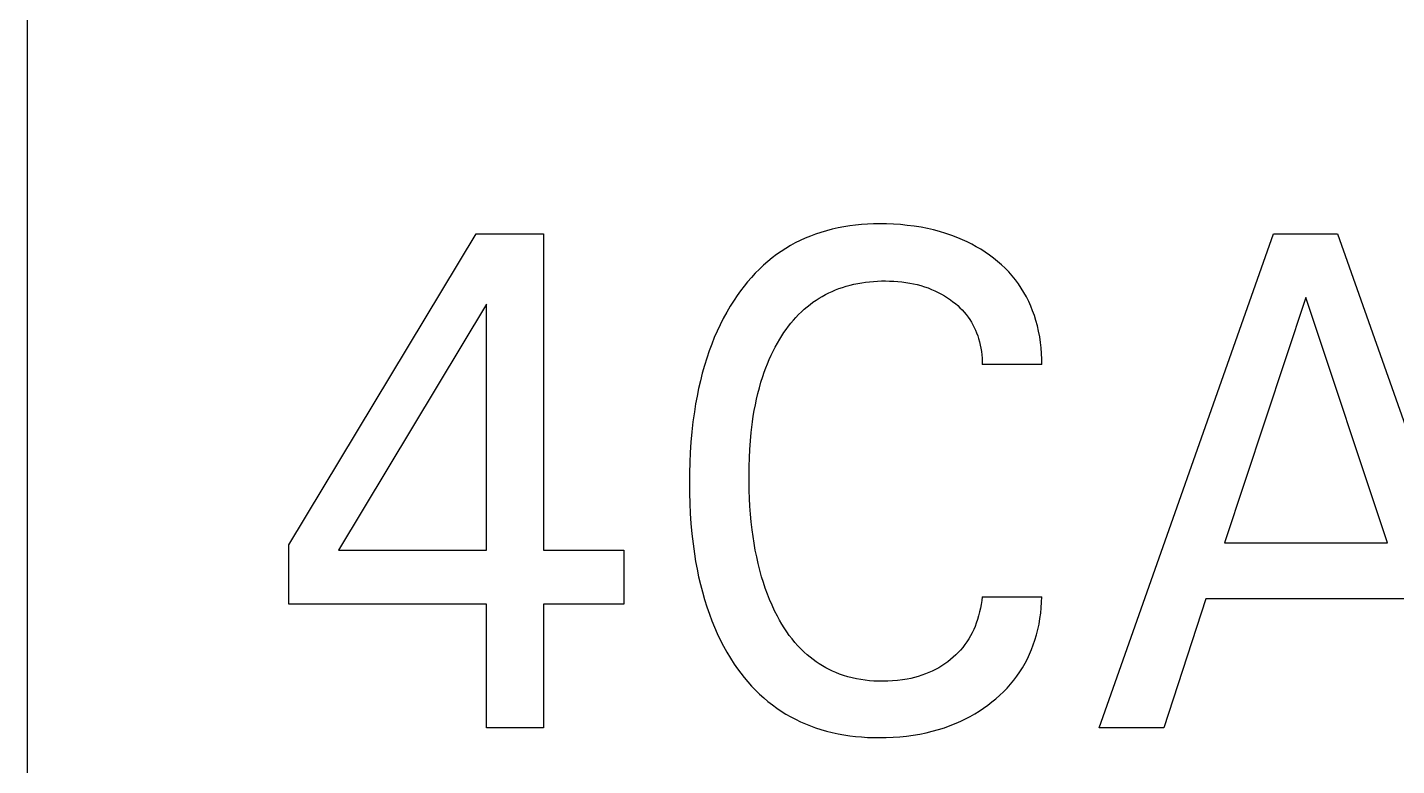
# Model space of a CAD drawing. Extents: x 10 to 952, y 6 to 232.
# Drawn here: x 703.006 to 706.449, y 147.533 to 149.388 of the extents above; entities that cross this region are included whole.
import ezdxf

# ---------------------------------------------------------------- set-up
doc = ezdxf.new("R2010")
doc.units = 0
doc.header["$LTSCALE"] = 5
doc.header["$MEASUREMENT"] = 0
doc.layers.get('0').update_dxf_attribs({"linetype": 'CONTINUOUS'})

msp = doc.modelspace()

# ---------------------------------------------------------------- linework, layer by layer
at = {"color": 7, "linetype": 'Continuous'}
for p, q in [((703.0061, 110.1429), (703.0061, 205.8637)), ((703.0061, 145.8738), (703.0061, 205.8637)), ((705.1334, 148.894), (705.1184, 148.8934)), ((705.1484, 148.8943), (705.1334, 148.894)), ((705.1659, 148.8941), (705.1484, 148.8943)), ((705.1835, 148.8935), (705.1659, 148.8941)), ((703.6637, 148.0879), (704.1346, 148.8696)), ((704.1346, 148.8696), (704.3034, 148.8696)), ((704.3034, 148.8696), (704.3034, 148.0738)), ((704.9747, 148.8637), (704.9619, 148.8584)), ((704.9876, 148.8686), (704.9747, 148.8637)), ((705.0007, 148.873), (704.9876, 148.8686)), ((705.0151, 148.8772), (705.0007, 148.873)), ((705.0296, 148.881), (705.0151, 148.8772)), ((705.0442, 148.8842), (705.0296, 148.881)), ((705.0589, 148.8869), (705.0442, 148.8842)), ((705.0737, 148.8892), (705.0589, 148.8869)), ((705.0885, 148.891), (705.0737, 148.8892)), ((705.1035, 148.8924), (705.0885, 148.891)), ((705.1184, 148.8934), (705.1035, 148.8924)), ((705.201, 148.8923), (705.1835, 148.8935)), ((705.2184, 148.8906), (705.201, 148.8923)), ((705.2358, 148.8884), (705.2184, 148.8906)), ((705.2531, 148.8856), (705.2358, 148.8884)), ((705.2688, 148.8825), (705.2531, 148.8856)), ((705.2844, 148.879), (705.2688, 148.8825)), ((705.2998, 148.8749), (705.2844, 148.879)), ((705.3152, 148.8703), (705.2998, 148.8749)), ((705.3303, 148.8652), (705.3152, 148.8703)), ((705.3452, 148.8595), (705.3303, 148.8652)), ((705.3572, 148.8544), (705.3452, 148.8595)), ((705.7011, 147.6275), (706.1394, 148.8696)), ((706.1394, 148.8696), (706.2999, 148.8696)), ((706.2999, 148.8696), (706.7383, 147.6275)), ((704.9012, 148.8252), (704.8899, 148.8173)), ((704.9129, 148.8327), (704.9012, 148.8252)), ((704.9248, 148.8397), (704.9129, 148.8327)), ((704.9369, 148.8464), (704.9248, 148.8397)), ((704.9493, 148.8526), (704.9369, 148.8464)), ((704.9619, 148.8584), (704.9493, 148.8526)), ((705.3689, 148.849), (705.3572, 148.8544)), ((705.3805, 148.8431), (705.3689, 148.849)), ((705.3919, 148.8369), (705.3805, 148.8431)), ((705.4031, 148.8303), (705.3919, 148.8369)), ((705.414, 148.8233), (705.4031, 148.8303)), ((704.8677, 148.7999), (704.8568, 148.7904)), ((704.8788, 148.809), (704.8677, 148.7999)), ((704.8899, 148.8173), (704.8788, 148.809)), ((705.4247, 148.8159), (705.414, 148.8233)), ((705.4351, 148.8082), (705.4247, 148.8159)), ((705.4452, 148.8001), (705.4351, 148.8082)), ((705.4549, 148.7915), (705.4452, 148.8001)), ((705.4643, 148.7827), (705.4549, 148.7915)), ((704.8265, 148.7597), (704.817, 148.7488)), ((704.8362, 148.7703), (704.8265, 148.7597)), ((704.8464, 148.7805), (704.8362, 148.7703)), ((704.8568, 148.7904), (704.8464, 148.7805)), ((705.4734, 148.7734), (705.4643, 148.7827)), ((705.482, 148.7638), (705.4734, 148.7734)), ((705.4902, 148.7538), (705.482, 148.7638)), ((704.7992, 148.7261), (704.7908, 148.7143)), ((704.8079, 148.7375), (704.7992, 148.7261)), ((704.817, 148.7488), (704.8079, 148.7375)), ((705.021, 148.7206), (705.0294, 148.7245)), ((705.0294, 148.7245), (705.0379, 148.7281)), ((705.0379, 148.7281), (705.0465, 148.7315)), ((705.0465, 148.7315), (705.0552, 148.7346)), ((705.0552, 148.7346), (705.0648, 148.7375)), ((705.0648, 148.7375), (705.0744, 148.7402)), ((705.0744, 148.7402), (705.0841, 148.7425)), ((705.0841, 148.7425), (705.0939, 148.7446)), ((705.0939, 148.7446), (705.1037, 148.7463)), ((705.1037, 148.7463), (705.1136, 148.7477)), ((705.1136, 148.7477), (705.1236, 148.7489)), ((705.1236, 148.7489), (705.1335, 148.7497)), ((705.1335, 148.7497), (705.1435, 148.7503)), ((705.1435, 148.7503), (705.1535, 148.7507)), ((705.1535, 148.7507), (705.1635, 148.7508)), ((705.1635, 148.7508), (705.1738, 148.7506)), ((705.1738, 148.7506), (705.1842, 148.7502)), ((705.1842, 148.7502), (705.1944, 148.7495)), ((705.1944, 148.7495), (705.2047, 148.7485)), ((705.2047, 148.7485), (705.2149, 148.7472)), ((705.2149, 148.7472), (705.2251, 148.7455)), ((705.2251, 148.7455), (705.2344, 148.7437)), ((705.2344, 148.7437), (705.2436, 148.7415)), ((705.2436, 148.7415), (705.2528, 148.739)), ((705.2528, 148.739), (705.2618, 148.7362)), ((705.2618, 148.7362), (705.2708, 148.7331)), ((705.2708, 148.7331), (705.2796, 148.7297)), ((705.2796, 148.7297), (705.2879, 148.726)), ((705.2879, 148.726), (705.2961, 148.7221)), ((705.2961, 148.7221), (705.3041, 148.7178)), ((705.4979, 148.7435), (705.4902, 148.7538)), ((705.5051, 148.7329), (705.4979, 148.7435)), ((705.5117, 148.722), (705.5051, 148.7329)), ((705.5179, 148.7109), (705.5117, 148.722)), ((704.1604, 148.6927), (703.7886, 148.0738)), ((704.1604, 148.0738), (704.1604, 148.6927)), ((704.7732, 148.6874), (704.7643, 148.6721)), ((704.7827, 148.7024), (704.7732, 148.6874)), ((704.7908, 148.7143), (704.7827, 148.7024)), ((704.9667, 148.6858), (704.9739, 148.6916)), ((704.9739, 148.6916), (704.9813, 148.6971)), ((704.9813, 148.6971), (704.9889, 148.7023)), ((704.9889, 148.7023), (704.9967, 148.7073)), ((704.9967, 148.7073), (705.0047, 148.712)), ((705.0047, 148.712), (705.0128, 148.7164)), ((705.0128, 148.7164), (705.021, 148.7206)), ((705.3041, 148.7178), (705.3119, 148.7133)), ((705.3119, 148.7133), (705.3196, 148.7084)), ((705.3196, 148.7084), (705.3271, 148.7032)), ((705.3271, 148.7032), (705.3333, 148.6986)), ((705.3333, 148.6986), (705.3393, 148.6938)), ((705.3393, 148.6938), (705.3452, 148.6887)), ((705.3452, 148.6887), (705.3509, 148.6834)), ((705.5236, 148.6995), (705.5179, 148.7109)), ((705.5289, 148.6878), (705.5236, 148.6995)), ((705.5336, 148.6759), (705.5289, 148.6878)), ((706.2204, 148.7094), (706.016, 148.0923)), ((706.4256, 148.0923), (706.2204, 148.7094)), ((704.7558, 148.6565), (704.7478, 148.6407)), ((704.7643, 148.6721), (704.7558, 148.6565)), ((704.932, 148.6519), (704.9385, 148.6591)), ((704.9385, 148.6591), (704.9452, 148.6662)), ((704.9452, 148.6662), (704.9521, 148.673)), ((704.9521, 148.673), (704.9593, 148.6795)), ((704.9593, 148.6795), (704.9667, 148.6858)), ((705.3509, 148.6834), (705.3564, 148.6779)), ((705.3564, 148.6779), (705.3616, 148.6722)), ((705.3616, 148.6722), (705.3665, 148.6663)), ((705.3665, 148.6663), (705.3712, 148.6601)), ((705.3712, 148.6601), (705.3755, 148.6539)), ((705.3755, 148.6539), (705.3795, 148.6475)), ((705.538, 148.6638), (705.5336, 148.6759)), ((705.5418, 148.6516), (705.538, 148.6638)), ((704.7403, 148.6247), (704.7332, 148.6084)), ((704.7478, 148.6407), (704.7403, 148.6247)), ((704.9029, 148.6129), (704.9083, 148.621)), ((704.9083, 148.621), (704.9139, 148.629)), ((704.9139, 148.629), (704.9197, 148.6368)), ((704.9197, 148.6368), (704.9258, 148.6444)), ((704.9258, 148.6444), (704.932, 148.6519)), ((705.3795, 148.6475), (705.3833, 148.6409)), ((705.3833, 148.6409), (705.3867, 148.6341)), ((705.3867, 148.6341), (705.3899, 148.6272)), ((705.3899, 148.6272), (705.3928, 148.6202)), ((705.3928, 148.6202), (705.3954, 148.6131)), ((705.5455, 148.638), (705.5418, 148.6516)), ((705.5487, 148.6242), (705.5455, 148.638)), ((705.5513, 148.6103), (705.5487, 148.6242)), ((704.7266, 148.592), (704.7204, 148.5754)), ((704.7332, 148.6084), (704.7266, 148.592)), ((704.881, 148.5743), (704.8863, 148.5846)), ((704.8863, 148.5846), (704.8919, 148.5947)), ((704.8919, 148.5947), (704.8978, 148.6046)), ((704.8978, 148.6046), (704.9029, 148.6129)), ((705.3954, 148.6131), (705.3977, 148.6058)), ((705.3977, 148.6058), (705.4, 148.5978)), ((705.4, 148.5978), (705.4019, 148.5897)), ((705.4019, 148.5897), (705.4034, 148.5815)), ((705.5534, 148.5963), (705.5513, 148.6103)), ((705.555, 148.5823), (705.5534, 148.5963)), ((704.7141, 148.5567), (704.7083, 148.5379)), ((704.7204, 148.5754), (704.7141, 148.5567)), ((704.8668, 148.5428), (704.8713, 148.5534)), ((704.8713, 148.5534), (704.876, 148.5639)), ((704.876, 148.5639), (704.881, 148.5743)), ((705.4034, 148.5815), (705.4047, 148.5733)), ((705.4047, 148.5733), (705.4056, 148.5651)), ((705.4056, 148.5651), (705.4063, 148.5568)), ((705.4063, 148.5568), (705.4066, 148.5486)), ((705.556, 148.5683), (705.555, 148.5823)), ((705.5565, 148.5543), (705.556, 148.5683)), ((705.5565, 148.5404), (705.5565, 148.5543)), ((704.7029, 148.5189), (704.6981, 148.4997)), ((704.7083, 148.5379), (704.7029, 148.5189)), ((704.8549, 148.5104), (704.8586, 148.5213)), ((704.8586, 148.5213), (704.8626, 148.5321)), ((704.8626, 148.5321), (704.8668, 148.5428)), ((705.4066, 148.5486), (705.4065, 148.5404)), ((705.5565, 148.5404), (705.4065, 148.5404)), ((704.6981, 148.4997), (704.6937, 148.4805)), ((704.8428, 148.4682), (704.8464, 148.4824)), ((704.8464, 148.4824), (704.8505, 148.4964)), ((704.8505, 148.4964), (704.8549, 148.5104)), ((704.6897, 148.4611), (704.6862, 148.4417)), ((704.6937, 148.4805), (704.6897, 148.4611)), ((704.8364, 148.4397), (704.8394, 148.454)), ((704.8394, 148.454), (704.8428, 148.4682)), ((704.6831, 148.4222), (704.6796, 148.3967)), ((704.6862, 148.4417), (704.6831, 148.4222)), ((704.8313, 148.4109), (704.8337, 148.4254)), ((704.8337, 148.4254), (704.8364, 148.4397)), ((704.6796, 148.3967), (704.6767, 148.3712)), ((704.8259, 148.3699), (704.8291, 148.3965)), ((704.8291, 148.3965), (704.8313, 148.4109)), ((704.6745, 148.3456), (704.6727, 148.3199)), ((704.6767, 148.3712), (704.6745, 148.3456)), ((704.8224, 148.3273), (704.8239, 148.3486)), ((704.8239, 148.3486), (704.8259, 148.3699)), ((704.6727, 148.3199), (704.6715, 148.2943)), ((704.8214, 148.3059), (704.8224, 148.3273)), ((704.6715, 148.2943), (704.6709, 148.2685)), ((704.8205, 148.2631), (704.8208, 148.2845)), ((704.8208, 148.2845), (704.8214, 148.3059)), ((704.6709, 148.2685), (704.6706, 148.2428)), ((704.6706, 148.2428), (704.6709, 148.2173)), ((704.8207, 148.2434), (704.8205, 148.2631)), ((704.8211, 148.2237), (704.8207, 148.2434)), ((704.6709, 148.2173), (704.6716, 148.1918)), ((704.8218, 148.204), (704.8211, 148.2237)), ((704.6716, 148.1918), (704.6728, 148.1662)), ((704.8229, 148.1843), (704.8218, 148.204)), ((704.8244, 148.1646), (704.8229, 148.1843)), ((704.6728, 148.1662), (704.6745, 148.1408)), ((704.6745, 148.1408), (704.6768, 148.1154)), ((704.8262, 148.145), (704.8244, 148.1646)), ((704.8285, 148.1254), (704.8262, 148.145)), ((704.6768, 148.1154), (704.6797, 148.09)), ((704.8307, 148.1083), (704.8285, 148.1254)), ((704.8334, 148.0913), (704.8307, 148.1083)), ((703.6637, 147.9382), (703.6637, 148.0879)), ((703.7886, 148.0738), (704.1604, 148.0738)), ((704.3034, 148.0738), (704.5056, 148.0738)), ((704.5056, 148.0738), (704.5056, 147.9382)), ((704.6797, 148.09), (704.6832, 148.0647)), ((704.8363, 148.0743), (704.8334, 148.0913)), ((704.8397, 148.0574), (704.8363, 148.0743)), ((706.016, 148.0923), (706.4256, 148.0923)), ((704.6832, 148.0647), (704.6863, 148.0454)), ((704.6863, 148.0454), (704.6899, 148.0261)), ((704.8434, 148.0405), (704.8397, 148.0574)), ((704.8476, 148.0238), (704.8434, 148.0405)), ((704.6899, 148.0261), (704.6938, 148.007)), ((704.6938, 148.007), (704.6983, 147.9879)), ((704.8522, 148.0072), (704.8476, 148.0238)), ((704.8566, 147.9926), (704.8522, 148.0072)), ((704.6983, 147.9879), (704.7031, 147.969)), ((704.7031, 147.969), (704.7085, 147.9501)), ((704.8614, 147.9782), (704.8566, 147.9926)), ((704.8667, 147.9639), (704.8614, 147.9782)), ((704.1604, 147.9382), (703.6637, 147.9382)), ((704.1604, 147.6275), (704.1604, 147.9382)), ((704.3034, 147.9382), (704.3034, 147.6275)), ((704.5056, 147.9382), (704.3034, 147.9382)), ((704.7085, 147.9501), (704.7144, 147.9315)), ((704.7144, 147.9315), (704.7208, 147.913)), ((704.8723, 147.9497), (704.8667, 147.9639)), ((704.8783, 147.9357), (704.8723, 147.9497)), ((704.8848, 147.9219), (704.8783, 147.9357)), ((705.4041, 147.9377), (705.4023, 147.9282)), ((705.4055, 147.9472), (705.4041, 147.9377)), ((705.4065, 147.9567), (705.4055, 147.9472)), ((705.4065, 147.9567), (705.5565, 147.9567)), ((705.5553, 147.9294), (705.5561, 147.943)), ((705.5561, 147.943), (705.5565, 147.9567)), ((705.9691, 147.9514), (705.8631, 147.6275)), ((706.4718, 147.9514), (705.9691, 147.9514)), ((704.7208, 147.913), (704.727, 147.8966)), ((704.727, 147.8966), (704.7336, 147.8803)), ((704.8917, 147.9083), (704.8848, 147.9219)), ((704.8972, 147.8983), (704.8917, 147.9083)), ((704.9029, 147.8884), (704.8972, 147.8983)), ((705.395, 147.9001), (705.3919, 147.8909)), ((705.3978, 147.9093), (705.395, 147.9001)), ((705.4003, 147.9187), (705.3978, 147.9093)), ((705.4023, 147.9282), (705.4003, 147.9187)), ((705.5496, 147.8884), (705.552, 147.902)), ((705.552, 147.902), (705.5539, 147.9157)), ((705.5539, 147.9157), (705.5553, 147.9294)), ((704.7336, 147.8803), (704.7407, 147.8643)), ((704.7407, 147.8643), (704.7483, 147.8484)), ((704.9089, 147.8787), (704.9029, 147.8884)), ((704.9153, 147.8692), (704.9089, 147.8787)), ((704.9218, 147.8599), (704.9153, 147.8692)), ((705.3815, 147.8666), (705.3774, 147.8588)), ((705.3853, 147.8745), (705.3815, 147.8666)), ((705.3887, 147.8826), (705.3853, 147.8745)), ((705.3919, 147.8909), (705.3887, 147.8826)), ((705.5394, 147.8482), (705.5433, 147.8615)), ((705.5433, 147.8615), (705.5467, 147.8749)), ((705.5467, 147.8749), (705.5496, 147.8884)), ((704.7483, 147.8484), (704.7563, 147.8328)), ((704.7563, 147.8328), (704.7648, 147.8175)), ((704.9287, 147.8508), (704.9218, 147.8599)), ((704.936, 147.842), (704.9287, 147.8508)), ((704.9435, 147.8335), (704.936, 147.842)), ((704.9513, 147.8252), (704.9435, 147.8335)), ((705.3578, 147.8297), (705.3522, 147.8231)), ((705.3631, 147.8366), (705.3578, 147.8297)), ((705.3682, 147.8438), (705.3631, 147.8366)), ((705.3729, 147.8512), (705.3682, 147.8438)), ((705.3774, 147.8588), (705.3729, 147.8512)), ((705.5308, 147.8242), (705.5353, 147.8362)), ((705.5353, 147.8362), (705.5394, 147.8482)), ((704.7648, 147.8175), (704.7739, 147.8024)), ((704.7739, 147.8024), (704.7834, 147.7877)), ((704.9595, 147.8173), (704.9513, 147.8252)), ((704.9666, 147.811), (704.9595, 147.8173)), ((704.9739, 147.8049), (704.9666, 147.811)), ((704.9814, 147.7991), (704.9739, 147.8049)), ((704.9891, 147.7935), (704.9814, 147.7991)), ((704.997, 147.7882), (704.9891, 147.7935)), ((705.3202, 147.7938), (705.3128, 147.7885)), ((705.3271, 147.7992), (705.3202, 147.7938)), ((705.3337, 147.8048), (705.3271, 147.7992)), ((705.3401, 147.8107), (705.3337, 147.8048)), ((705.3463, 147.8168), (705.3401, 147.8107)), ((705.3522, 147.8231), (705.3463, 147.8168)), ((705.5145, 147.7897), (705.5204, 147.801)), ((705.5204, 147.801), (705.5258, 147.8125)), ((705.5258, 147.8125), (705.5308, 147.8242)), ((704.7834, 147.7877), (704.7915, 147.7761)), ((704.7915, 147.7761), (704.7999, 147.7647)), ((704.7999, 147.7647), (704.8086, 147.7537)), ((705.0051, 147.7832), (704.997, 147.7882)), ((705.0133, 147.7785), (705.0051, 147.7832)), ((705.0218, 147.7741), (705.0133, 147.7785)), ((705.0303, 147.77), (705.0218, 147.7741)), ((705.039, 147.7662), (705.0303, 147.77)), ((705.0478, 147.7627), (705.039, 147.7662)), ((705.0583, 147.7591), (705.0478, 147.7627)), ((705.0689, 147.7559), (705.0583, 147.7591)), ((705.255, 147.7596), (705.246, 147.7567)), ((705.264, 147.7629), (705.255, 147.7596)), ((705.2728, 147.7665), (705.264, 147.7629)), ((705.2811, 147.7702), (705.2728, 147.7665)), ((705.2893, 147.7743), (705.2811, 147.7702)), ((705.2973, 147.7787), (705.2893, 147.7743)), ((705.3051, 147.7835), (705.2973, 147.7787)), ((705.3128, 147.7885), (705.3051, 147.7835)), ((705.4942, 147.7576), (705.5014, 147.768)), ((705.5014, 147.768), (705.5082, 147.7787)), ((705.5082, 147.7787), (705.5145, 147.7897)), ((704.8086, 147.7537), (704.8177, 147.7428)), ((704.8177, 147.7428), (704.8271, 147.7323)), ((704.8271, 147.7323), (704.8369, 147.7221)), ((705.0796, 147.7531), (705.0689, 147.7559)), ((705.0905, 147.7508), (705.0796, 147.7531)), ((705.1014, 147.7488), (705.0905, 147.7508)), ((705.1124, 147.7472), (705.1014, 147.7488)), ((705.1234, 147.746), (705.1124, 147.7472)), ((705.1345, 147.7452), (705.1234, 147.746)), ((705.1456, 147.7447), (705.1345, 147.7452)), ((705.1567, 147.7445), (705.1456, 147.7447)), ((705.1691, 147.7447), (705.1567, 147.7445)), ((705.1815, 147.7454), (705.1691, 147.7447)), ((705.1938, 147.7464), (705.1815, 147.7454)), ((705.2061, 147.748), (705.1938, 147.7464)), ((705.2183, 147.75), (705.2061, 147.748)), ((705.2276, 147.7519), (705.2183, 147.75)), ((705.2368, 147.7542), (705.2276, 147.7519)), ((705.246, 147.7567), (705.2368, 147.7542)), ((705.4604, 147.7183), (705.4695, 147.7276)), ((705.4695, 147.7276), (705.4781, 147.7373)), ((705.4781, 147.7373), (705.4864, 147.7472)), ((705.4864, 147.7472), (705.4942, 147.7576)), ((704.8369, 147.7221), (704.8469, 147.7123)), ((704.8469, 147.7123), (704.8574, 147.7028)), ((704.8574, 147.7028), (704.8681, 147.6937)), ((704.8681, 147.6937), (704.8792, 147.685)), ((705.4209, 147.6847), (705.4312, 147.6926)), ((705.4312, 147.6926), (705.4413, 147.7008)), ((705.4413, 147.7008), (705.451, 147.7094)), ((705.451, 147.7094), (705.4604, 147.7183)), ((704.8792, 147.685), (704.8903, 147.6769)), ((704.8903, 147.6769), (704.9016, 147.6693)), ((704.9016, 147.6693), (704.9133, 147.6621)), ((704.9133, 147.6621), (704.9252, 147.6553)), ((704.9252, 147.6553), (704.9373, 147.6489)), ((705.365, 147.6503), (705.3766, 147.6564)), ((705.3766, 147.6564), (705.388, 147.6629)), ((705.388, 147.6629), (705.3992, 147.6698)), ((705.3992, 147.6698), (705.4102, 147.677)), ((705.4102, 147.677), (705.4209, 147.6847)), ((704.3034, 147.6275), (704.1604, 147.6275)), ((704.9373, 147.6489), (704.9496, 147.6429)), ((704.9496, 147.6429), (704.9622, 147.6374)), ((704.9622, 147.6374), (704.9749, 147.6323)), ((704.9749, 147.6323), (704.9878, 147.6276)), ((704.9878, 147.6276), (705.0008, 147.6233)), ((705.0008, 147.6233), (705.0152, 147.6192)), ((705.2812, 147.6188), (705.2965, 147.6231)), ((705.2965, 147.6231), (705.3116, 147.6279)), ((705.3116, 147.6279), (705.3265, 147.6333)), ((705.3265, 147.6333), (705.3412, 147.6392)), ((705.3412, 147.6392), (705.3532, 147.6445)), ((705.3532, 147.6445), (705.365, 147.6503)), ((705.8631, 147.6275), (705.7011, 147.6275)), ((705.0152, 147.6192), (705.0297, 147.6156)), ((705.0297, 147.6156), (705.0443, 147.6125)), ((705.0443, 147.6125), (705.059, 147.6098)), ((705.059, 147.6098), (705.0738, 147.6076)), ((705.0738, 147.6076), (705.0886, 147.6058)), ((705.0886, 147.6058), (705.1035, 147.6045)), ((705.1035, 147.6045), (705.1185, 147.6035)), ((705.1185, 147.6035), (705.1334, 147.603)), ((705.1334, 147.603), (705.1484, 147.6028)), ((705.1484, 147.6028), (705.1655, 147.603)), ((705.1655, 147.603), (705.1826, 147.6037)), ((705.1826, 147.6037), (705.1996, 147.605)), ((705.1996, 147.605), (705.2166, 147.6067)), ((705.2166, 147.6067), (705.2335, 147.609)), ((705.2335, 147.609), (705.2503, 147.6119)), ((705.2503, 147.6119), (705.2658, 147.6151)), ((705.2658, 147.6151), (705.2812, 147.6188))]:
    msp.add_line(p, q, dxfattribs=at)

doc.saveas('drawing.dxf')
